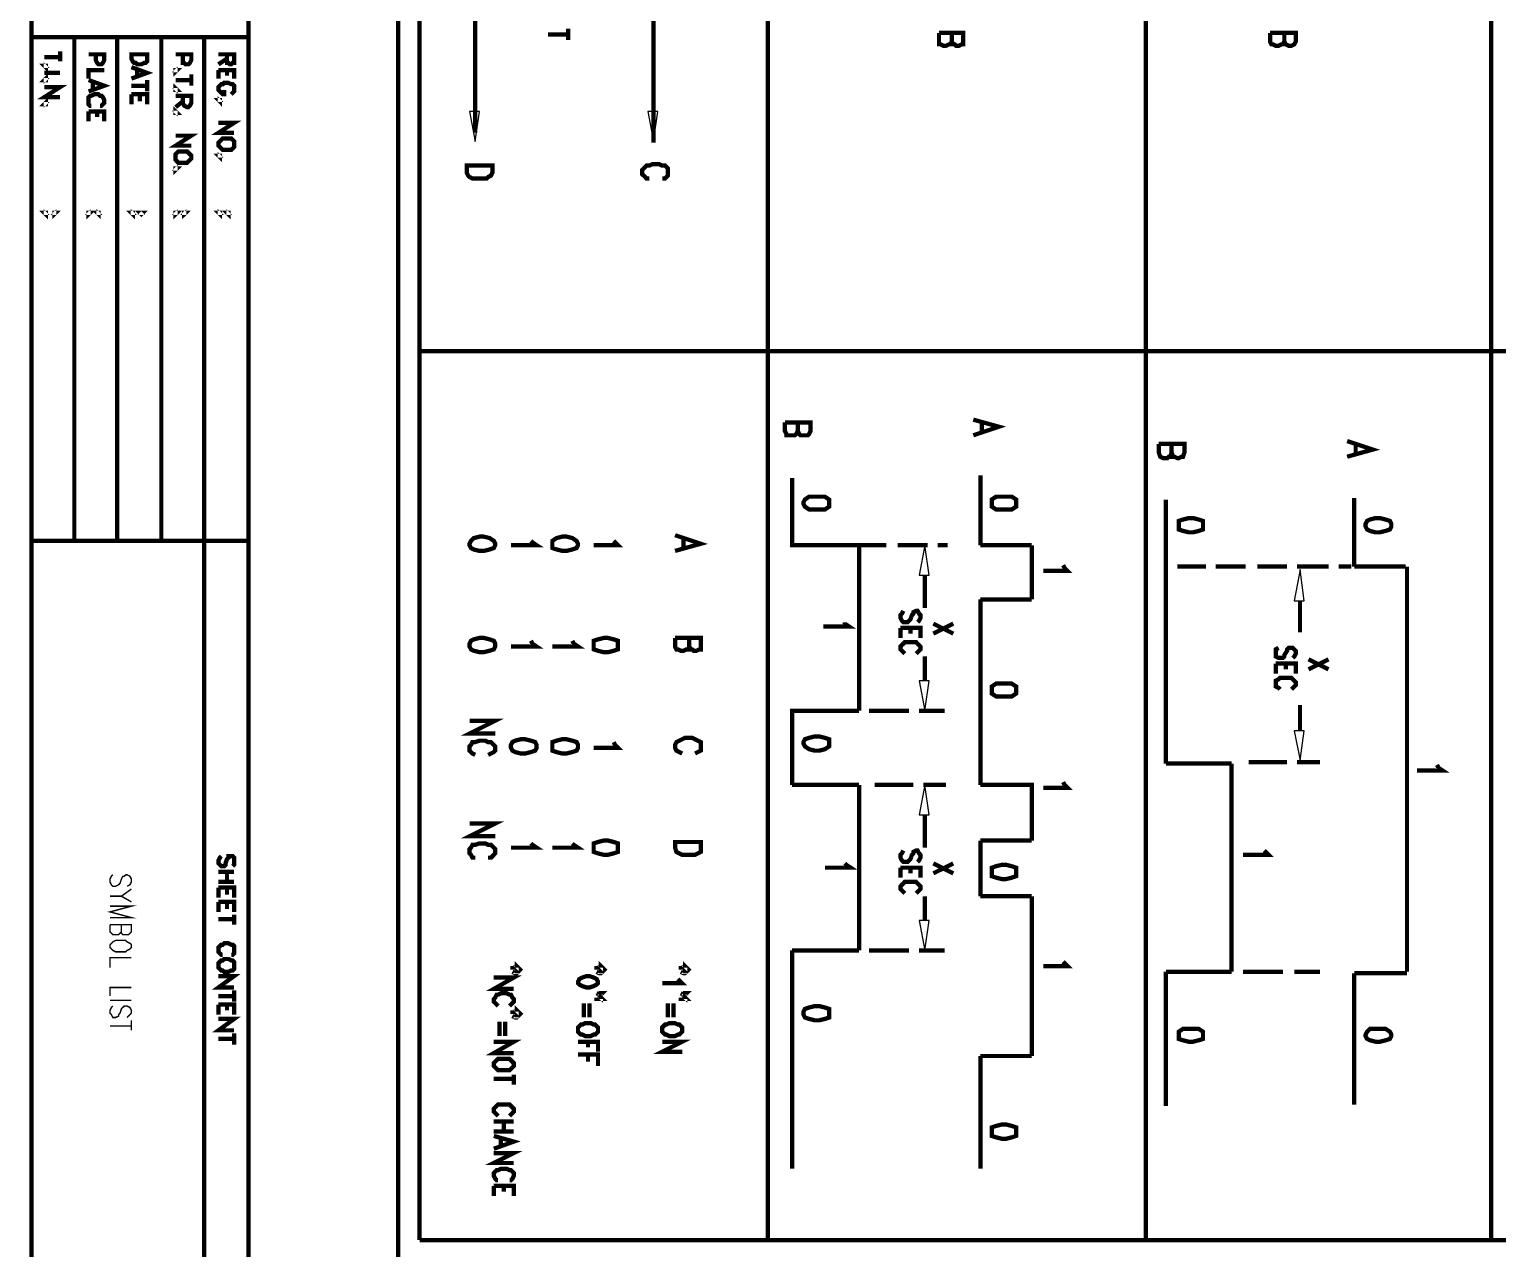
# Model space of a CAD drawing. Extents: x 0.7 to 7.6, y 0.2 to 11.5.
# Drawn here: x 0.685 to 4.115, y 6.77 to 9.618 of the extents above; entities that cross this region are included whole.
import ezdxf

# ---------------------------------------------------------------- set-up
doc = ezdxf.new("R2010")
doc.units = 0
doc.layers.get('0').update_dxf_attribs({"linetype": 'CONTINUOUS'})

msp = doc.modelspace()

# ---------------------------------------------------------------- linework, layer by layer
at = {"color": 0}
for points, const_width in [([(0.689996, 0.276693), (0.689996, 11.1467)], 0.009999), ([(1.19667, 0.276693), (1.19667, 11.1467)], 0.009999), ([(1.54665, 10.7533), (1.54665, 2.41997)], 0.009999), ([(1.59668, 10.7), (1.59668, 6.78999)], 0.009999), ([(2.41, 10.7), (2.41, 6.78999)], 0.009999), ([(3.29335, 10.7), (3.29335, 6.78999)], 0.009999), ([(4.09999, 10.7), (4.09999, 6.78999)], 0.009999), ([(2.14333, 9.96001), (2.14333, 9.35335)], 0.009999), ([(1.72667, 9.37668), (1.72667, 9.76335)], 0.009999), ([(0.689996, 9.59999), (1.19667, 9.59999)], 0.009999), ([(0.789985, 8.42333), (0.789985, 9.59999)], 0.009999), ([(0.889974, 8.42333), (0.889974, 9.59999)], 0.009999), ([(0.993326, 8.42333), (0.993326, 9.59999)], 0.009999), ([(1.09332, 8.42333), (1.09332, 9.59999)], 0.009999), ([(1.94336, 9.60667), (1.89665, 9.60667)], 0.009999), ([(1.94336, 9.62001), (1.94336, 9.59332)], 0.009999), ([(2.81, 9.61003), (2.86664, 9.61003), (2.86664, 9.59), (2.86664, 9.58333), (2.86333, 9.58333), (2.85667, 9.58003), (2.84999, 9.58003), (2.84668, 9.58333), (2.84332, 9.58333), (2.84, 9.59), (2.84, 9.61003)], 0.009999), ([(2.84, 9.59), (2.83664, 9.58333), (2.83333, 9.58333), (2.82667, 9.58003), (2.81999, 9.58003), (2.81332, 9.58333), (2.81, 9.58333), (2.81, 9.59), (2.81, 9.61003)], 0.009999), ([(3.58333, 9.61003), (3.64333, 9.61003), (3.64333, 9.59), (3.63997, 9.58333), (3.63336, 9.58003), (3.62668, 9.58003), (3.62001, 9.58333), (3.61664, 9.59), (3.61664, 9.61003)], 0.009999), ([(3.61664, 9.59), (3.61333, 9.58333), (3.61003, 9.58333), (3.60335, 9.58003), (3.59668, 9.58003), (3.59, 9.58333), (3.58664, 9.58333), (3.58333, 9.59), (3.58333, 9.61003)], 0.009999), ([(0.756674, 9.56668), (0.756674, 9.54335)], 0.009999), ([(0.756674, 9.55333), (0.719997, 9.55333)], 0.009999), ([(0.823351, 9.56), (0.860026, 9.56), (0.860026, 9.54665), (0.856662, 9.53999), (0.853353, 9.53668), (0.846679, 9.53668), (0.843317, 9.53999), (0.840007, 9.54665), (0.840007, 9.56)], 0.009999), ([(1.02669, 9.56), (1.06331, 9.56), (1.06331, 9.54665), (1.06, 9.53999), (1.05664, 9.53668), (1.05002, 9.53668), (1.04666, 9.53999), (1.04335, 9.53999), (1.04335, 9.54665), (1.04335, 9.56)], 0.009999), ([(1.12668, 9.56), (1.16336, 9.56), (1.16336, 9.54665), (1.16336, 9.53999), (1.15999, 9.53999), (1.15668, 9.53668), (1.15332, 9.53668), (1.15001, 9.53999), (1.14665, 9.53999), (1.14665, 9.54665), (1.14665, 9.56)], 0.009999), ([(1.14665, 9.55003), (1.12668, 9.53668)], 0.009999), ([(0.756674, 9.51665), (0.719997, 9.51665)], 0.009999), ([(0.860026, 9.52333), (0.823351, 9.52333), (0.823351, 9.50331)], 0.009999), ([(0.823351, 9.5), (0.860026, 9.48665), (0.823351, 9.47331)], 0.009999), ([(0.833333, 9.49669), (0.833333, 9.47667)], 0.009999), ([(0.92334, 9.53), (0.960015, 9.51665), (0.92334, 9.50331)], 0.009999), ([(0.936686, 9.52333), (0.936686, 9.50667)], 0.009999), ([(0.960015, 9.5), (0.960015, 9.47331)], 0.009999), ([(1.06331, 9.5), (1.02669, 9.5)], 0.009999), ([(1.06331, 9.51335), (1.06331, 9.48665)], 0.009999), ([(1.12668, 9.52333), (1.16336, 9.52333), (1.16336, 9.50331)], 0.009999), ([(1.12668, 9.52333), (1.12668, 9.50331)], 0.009999), ([(1.14665, 9.52333), (1.14665, 9.50999)], 0.009999), ([(0.719997, 9.48335), (0.756674, 9.48335), (0.719997, 9.46001), (0.756674, 9.46001)], 0.009999), ([(0.849989, 9.44), (0.853353, 9.44), (0.856662, 9.44336), (0.860026, 9.44667), (0.860026, 9.45335), (0.856662, 9.46001), (0.853353, 9.46332), (0.849989, 9.46332), (0.846679, 9.46669), (0.836643, 9.46669), (0.830024, 9.46332), (0.82666, 9.46332), (0.823351, 9.46001), (0.823351, 9.45335), (0.823351, 9.44667), (0.823351, 9.44336), (0.82666, 9.44), (0.830024, 9.44)], 0.009999), ([(0.960015, 9.48665), (0.92334, 9.48665)], 0.009999), ([(0.92334, 9.46669), (0.960015, 9.46669), (0.960015, 9.44336)], 0.009999), ([(0.92334, 9.46669), (0.92334, 9.44336)], 0.009999), ([(0.94336, 9.46669), (0.94336, 9.44997)], 0.009999), ([(1.02669, 9.46332), (1.06331, 9.46332), (1.06331, 9.44667), (1.06, 9.44), (1.05664, 9.43668), (1.05333, 9.43668), (1.04666, 9.44), (1.04335, 9.44667), (1.04335, 9.46332)], 0.009999), ([(1.15668, 9.46669), (1.15999, 9.47), (1.16336, 9.47331), (1.16336, 9.47667), (1.16336, 9.48335), (1.16336, 9.48665), (1.15999, 9.49001), (1.15668, 9.49001), (1.15001, 9.49333), (1.13997, 9.49333), (1.13666, 9.49001), (1.13336, 9.49001), (1.12999, 9.48665), (1.12668, 9.48335), (1.12668, 9.47667), (1.12999, 9.47331), (1.13336, 9.47), (1.13666, 9.46669), (1.13997, 9.46669), (1.13997, 9.47667)], 0.009999), ([(1.04335, 9.44997), (1.02669, 9.43668)], 0.009999), ([(0.823351, 9.42665), (0.860026, 9.42665), (0.860026, 9.40332)], 0.009999), ([(0.823351, 9.42665), (0.823351, 9.40332)], 0.009999), ([(0.843317, 9.42665), (0.843317, 9.41336)], 0.009999), ([(1.12668, 9.40001), (1.16336, 9.40001), (1.12668, 9.37668), (1.16336, 9.37668)], 0.009999), ([(1.02669, 9.37001), (1.06331, 9.37001), (1.02669, 9.34668), (1.06331, 9.34668)], 0.009999), ([(2.16336, 9.27001), (2.16997, 9.27001), (2.17665, 9.27669), (2.17665, 9.28), (2.17665, 9.28999), (2.17665, 9.29335), (2.16997, 9.30003), (2.16336, 9.30003), (2.15668, 9.30333), (2.13997, 9.30333), (2.13336, 9.30003), (2.12668, 9.30003), (2.12001, 9.29335), (2.11664, 9.28999), (2.11664, 9.28), (2.12001, 9.27669), (2.12668, 9.27001), (2.13336, 9.27001)], 0.009999), ([(7.16336, 8.86664), (1.59668, 8.86664)], 0.009999), ([(2.44997, 8.69997), (2.50999, 8.69997), (2.50999, 8.68001), (2.50667, 8.67333), (2.50331, 8.66997), (2.49669, 8.66997), (2.49001, 8.66997), (2.48665, 8.66997), (2.48335, 8.67333), (2.47999, 8.68001), (2.47999, 8.69997)], 0.009999), ([(2.47999, 8.68001), (2.47667, 8.67333), (2.47331, 8.66997), (2.47, 8.66997), (2.46001, 8.66997), (2.45335, 8.66997), (2.45335, 8.67333), (2.44997, 8.68001), (2.44997, 8.69997)], 0.009999), ([(2.88997, 8.70665), (2.94997, 8.69), (2.88997, 8.66997)], 0.009999), ([(2.91, 8.69997), (2.91, 8.67665)], 0.009999), ([(3.32335, 8.65001), (3.38336, 8.65001), (3.38336, 8.62999), (3.37999, 8.62001), (3.37668, 8.62001), (3.37001, 8.61664), (3.36664, 8.61664), (3.36003, 8.62001), (3.35667, 8.62001), (3.35335, 8.62999), (3.35335, 8.65001)], 0.009999), ([(3.35335, 8.62999), (3.34999, 8.62001), (3.34668, 8.62001), (3.34332, 8.61664), (3.33333, 8.61664), (3.32667, 8.62001), (3.32335, 8.62999), (3.32335, 8.65001)], 0.009999), ([(3.76335, 8.65668), (3.82335, 8.63667), (3.76335, 8.62001)], 0.009999), ([(3.78331, 8.65001), (3.78331, 8.62668)], 0.009999), ([(2.62332, 8.41336), (2.46669, 8.41336), (2.46669, 8.56999)], 0.009999), ([(2.90668, 8.57667), (2.90668, 8.41336)], 0.009999), ([(3.34, 8.52001), (3.34, 7.90332)], 0.009999), ([(3.78, 8.52333), (3.78, 8.36333)], 0.009999), ([(2.19336, 8.43668), (2.25331, 8.41667), (2.19336, 8.40001)], 0.009999), ([(0.689996, 8.42333), (1.19667, 8.42333)], 0.009999), ([(1.09332, 6.52333), (1.09332, 8.42333)], 0.009999), ([(1.85667, 8.42333), (1.86003, 8.41997), (1.87001, 8.41336), (1.81, 8.41336)], 0.009999), ([(2.05003, 8.42333), (2.05333, 8.41997), (2.06, 8.41336), (2.00331, 8.41336)], 0.009999), ([(2.21332, 8.43001), (2.21332, 8.40668)], 0.009999), ([(2.59332, 8.41336), (2.55664, 8.41336), (2.53331, 8.41336)], 0.009999), ([(2.68668, 8.41336), (2.65332, 8.41336), (2.61664, 8.41336)], 0.009999), ([(2.62332, 8.41336), (2.62332, 8.02669)], 0.009999), ([(2.78331, 8.41336), (2.74669, 8.41336), (2.71332, 8.41336)], 0.009999), ([(2.83003, 8.41336), (2.80664, 8.41336)], 0.009999), ([(2.90668, 8.41336), (3.02669, 8.41336)], 0.009999), ([(3.02669, 8.41336), (3.02669, 8.28668)], 0.009999), ([(3.09999, 8.36664), (3.10335, 8.36003), (3.11003, 8.35335), (3.05333, 8.35335)], 0.009999), ([(2.77669, 8.34332), (2.77669, 8.26665)], 0.009999), ([(3.43332, 8.36333), (3.39665, 8.36333), (3.36664, 8.36333)], 0.009999), ([(3.52669, 8.36333), (3.49333, 8.36333), (3.45665, 8.36333)], 0.009999), ([(3.62332, 8.36333), (3.58664, 8.36333), (3.55333, 8.36333)], 0.009999), ([(3.72, 8.36333), (3.68332, 8.36333), (3.64665, 8.36333)], 0.009999), ([(3.77333, 8.36333), (3.74333, 8.36333)], 0.009999), ([(3.78, 8.36333), (3.90001, 8.36333)], 0.009999), ([(3.90332, 8.36333), (3.90332, 7.41667)], 0.009999), ([(2.90668, 8.28668), (2.90668, 7.85335)], 0.009999), ([(3.02669, 8.28668), (2.90668, 8.28668)], 0.009999), ([(3.65332, 8.28331), (3.65332, 8.21001)], 0.009999), ([(2.59, 8.23335), (2.59, 8.22999), (2.59999, 8.22331), (2.53999, 8.22331)], 0.009999), ([(2.75999, 8.23335), (2.76335, 8.23665), (2.76665, 8.24333), (2.76665, 8.25), (2.76335, 8.25331), (2.75999, 8.25999), (2.75667, 8.25999), (2.75, 8.25667), (2.75, 8.25331), (2.74669, 8.25), (2.74333, 8.24001), (2.74001, 8.23665), (2.73665, 8.23335), (2.73335, 8.23335), (2.72667, 8.23335), (2.72331, 8.23665), (2.72, 8.24333), (2.72, 8.25), (2.72331, 8.25331), (2.72667, 8.25999)], 0.009999), ([(2.84332, 8.22999), (2.79665, 8.20665)], 0.009999), ([(2.84332, 8.20665), (2.79665, 8.22999)], 0.009999), ([(2.19336, 8.19667), (2.25331, 8.19667), (2.25331, 8.17665), (2.25331, 8.16997), (2.25, 8.16997), (2.24333, 8.16667), (2.23665, 8.16667), (2.23335, 8.16997), (2.22999, 8.16997), (2.22667, 8.17665), (2.22667, 8.19667)], 0.009999), ([(2.22667, 8.17665), (2.22331, 8.16997), (2.22, 8.16997), (2.21332, 8.16667), (2.20665, 8.16667), (2.19997, 8.16997), (2.19667, 8.16997), (2.19336, 8.17665), (2.19336, 8.19667)], 0.009999), ([(2.72, 8.22), (2.76665, 8.22), (2.76665, 8.19667)], 0.009999), ([(2.72, 8.22), (2.72, 8.19667)], 0.009999), ([(2.74333, 8.22), (2.74333, 8.20665)], 0.009999), ([(1.85667, 8.19), (1.86003, 8.18332), (1.87001, 8.17665), (1.81, 8.17665)], 0.009999), ([(1.95335, 8.19), (1.95665, 8.18332), (1.96669, 8.17665), (1.90668, 8.17665)], 0.009999), ([(2.75667, 8.16), (2.75999, 8.16336), (2.76335, 8.16667), (2.76665, 8.16997), (2.76665, 8.17665), (2.76335, 8.18001), (2.75999, 8.18332), (2.75667, 8.18668), (2.75, 8.18668), (2.73665, 8.18668), (2.72999, 8.18668), (2.72667, 8.18332), (2.72331, 8.18001), (2.72, 8.17665), (2.72, 8.16997), (2.72331, 8.16667), (2.72667, 8.16336), (2.72999, 8.16)], 0.009999), ([(3.63667, 8.15001), (3.63997, 8.15332), (3.64333, 8.16), (3.64333, 8.16667), (3.63997, 8.16997), (3.63667, 8.17333), (3.63336, 8.17333), (3.62668, 8.17333), (3.62332, 8.16997), (3.62332, 8.16667), (3.61664, 8.15668), (3.61664, 8.15332), (3.61333, 8.15001), (3.61003, 8.15001), (3.60335, 8.15001), (3.59668, 8.15332), (3.59668, 8.16), (3.59668, 8.16667), (3.59668, 8.16997), (3.60335, 8.17333)], 0.009999), ([(2.77669, 8.09668), (2.77669, 8.15332)], 0.009999), ([(3.59668, 8.13667), (3.64333, 8.13667), (3.64333, 8.11333)], 0.009999), ([(3.59668, 8.13667), (3.59668, 8.11333)], 0.009999), ([(3.62001, 8.13667), (3.62001, 8.12332)], 0.009999), ([(3.72, 8.14665), (3.67333, 8.12332)], 0.009999), ([(3.72, 8.12332), (3.67333, 8.14665)], 0.009999), ([(3.63336, 8.07667), (3.63667, 8.08003), (3.63997, 8.08333), (3.64333, 8.08664), (3.64333, 8.09332), (3.63997, 8.09668), (3.63667, 8.09999), (3.63336, 8.10335), (3.62332, 8.10335), (3.61333, 8.10335), (3.60667, 8.10335), (3.60335, 8.09999), (3.59668, 8.09668), (3.59668, 8.09332), (3.59668, 8.08664), (3.59668, 8.08333), (3.60335, 8.08003), (3.60667, 8.07667)], 0.009999), ([(2.46669, 7.85335), (2.46669, 8.02669), (2.62332, 8.02669)], 0.009999), ([(2.74001, 8.02669), (2.70665, 8.02669), (2.64665, 8.02669)], 0.009999), ([(2.82335, 8.02669), (2.76335, 8.02669)], 0.009999), ([(3.65332, 7.97999), (3.65332, 8.03999)], 0.009999), ([(1.71332, 8.00331), (1.77333, 8.00331), (1.71332, 7.97331), (1.77333, 7.97331)], 0.009999), ([(1.75667, 7.92333), (1.76335, 7.92665), (1.77001, 7.93001), (1.77333, 7.93332), (1.77333, 7.94336), (1.77001, 7.94667), (1.76335, 7.95335), (1.75667, 7.95335), (1.75, 7.95665), (1.73665, 7.95665), (1.72667, 7.95335), (1.72, 7.95335), (1.71669, 7.94667), (1.71332, 7.94336), (1.71332, 7.93332), (1.71669, 7.93001), (1.72, 7.92665), (1.72667, 7.92333)], 0.009999), ([(2.05003, 7.95335), (2.05333, 7.94667), (2.06, 7.94), (2.00331, 7.94)], 0.009999), ([(2.24001, 7.92665), (2.24669, 7.93001), (2.25331, 7.93332), (2.25331, 7.94), (2.25331, 7.94667), (2.25331, 7.95335), (2.24669, 7.95665), (2.24001, 7.96001), (2.23335, 7.96332), (2.21669, 7.96332), (2.21001, 7.96001), (2.20335, 7.95665), (2.19667, 7.95335), (2.19336, 7.94667), (2.19336, 7.94), (2.19667, 7.93332), (2.20335, 7.93001), (2.21001, 7.92665)], 0.009999), ([(3.34, 7.90332), (3.49333, 7.90332)], 0.009999), ([(3.49333, 7.90332), (3.49333, 7.41667)], 0.009999), ([(3.62332, 7.90668), (3.58664, 7.90668), (3.53331, 7.90668)], 0.009999), ([(3.69997, 7.90668), (3.64665, 7.90668)], 0.009999), ([(3.97331, 7.90001), (3.97667, 7.89333), (3.98665, 7.88667), (3.92665, 7.88667)], 0.009999), ([(2.62332, 7.85335), (2.46669, 7.85335)], 0.009999), ([(2.62332, 7.85335), (2.62332, 7.46669)], 0.009999), ([(2.75, 7.85335), (2.71332, 7.85335), (2.66, 7.85335)], 0.009999), ([(2.82667, 7.85335), (2.77333, 7.85335)], 0.009999), ([(3.02669, 7.72331), (3.02669, 7.85335), (2.90668, 7.85335)], 0.009999), ([(3.09999, 7.86003), (3.10335, 7.85335), (3.11003, 7.84668), (3.05333, 7.84668)], 0.009999), ([(2.77669, 7.78331), (2.77669, 7.70665)], 0.009999), ([(1.71332, 7.76335), (1.77333, 7.76335), (1.71332, 7.73335), (1.77333, 7.73335)], 0.009999), ([(1.75667, 7.68332), (1.76335, 7.68332), (1.77001, 7.69), (1.77333, 7.69336), (1.77333, 7.70335), (1.77001, 7.70665), (1.76335, 7.71332), (1.75667, 7.71332), (1.75, 7.71669), (1.73665, 7.71669), (1.72667, 7.71332), (1.72, 7.71332), (1.71669, 7.70665), (1.71332, 7.70335), (1.71332, 7.69336), (1.71669, 7.69), (1.72, 7.68332), (1.72667, 7.68332)], 0.009999), ([(1.85667, 7.71669), (1.86003, 7.71332), (1.87001, 7.70665), (1.81, 7.70665)], 0.009999), ([(1.95335, 7.71669), (1.95665, 7.71332), (1.96669, 7.70665), (1.90668, 7.70665)], 0.009999), ([(2.90668, 7.72331), (2.90668, 7.59332)], 0.009999), ([(3.02669, 7.72331), (2.90668, 7.72331)], 0.009999), ([(1.15999, 7.66336), (1.16336, 7.66667), (1.16336, 7.66997), (1.16336, 7.67665), (1.16336, 7.68332), (1.15999, 7.68668), (1.15668, 7.68668), (1.15001, 7.68668), (1.15001, 7.68332), (1.14665, 7.68001), (1.14334, 7.66997), (1.14334, 7.66667), (1.13997, 7.66336), (1.13666, 7.66336), (1.13336, 7.66336), (1.12999, 7.66667), (1.12668, 7.66997), (1.12668, 7.67665), (1.12999, 7.68332), (1.13336, 7.68668)], 0.009999), ([(2.75999, 7.67333), (2.76335, 7.67665), (2.76665, 7.68332), (2.76665, 7.69), (2.76335, 7.69336), (2.75999, 7.69997), (2.75667, 7.69997), (2.75, 7.69667), (2.75, 7.69336), (2.74669, 7.69), (2.74333, 7.68001), (2.74001, 7.67665), (2.73665, 7.67333), (2.73335, 7.67333), (2.72667, 7.67333), (2.72331, 7.67665), (2.72, 7.68332), (2.72, 7.69), (2.72331, 7.69336), (2.72667, 7.69997)], 0.009999), ([(3.56999, 7.69997), (3.57335, 7.69667), (3.58003, 7.69), (3.52001, 7.69)], 0.009999), ([(1.16336, 7.65001), (1.12668, 7.65001)], 0.009999), ([(1.14665, 7.65001), (1.14665, 7.62668)], 0.009999), ([(2.59, 7.66997), (2.59332, 7.66667), (2.60335, 7.66), (2.54335, 7.66)], 0.009999), ([(2.72, 7.66), (2.76665, 7.66), (2.76665, 7.63667)], 0.009999), ([(2.72, 7.66), (2.72, 7.63667)], 0.009999), ([(2.74333, 7.66), (2.74333, 7.64665)], 0.009999), ([(2.84332, 7.66997), (2.79665, 7.64665)], 0.009999), ([(2.84332, 7.64665), (2.79665, 7.66997)], 0.009999), ([(0.913357, 7.61664), (0.919976, 7.62001), (0.92334, 7.62668), (0.92334, 7.63336), (0.919976, 7.63997), (0.913357, 7.64333), (0.909993, 7.64333), (0.906685, 7.63997), (0.903321, 7.63997), (0.900011, 7.63336), (0.896647, 7.62332), (0.893337, 7.62001), (0.886664, 7.61664), (0.879992, 7.61664), (0.876682, 7.62001), (0.873318, 7.62668), (0.873318, 7.63336), (0.876682, 7.63997), (0.879992, 7.64333)], 0.003333), ([(1.16336, 7.62668), (1.12668, 7.62668)], 0.009999), ([(1.12668, 7.61333), (1.16336, 7.61333), (1.16336, 7.59)], 0.009999), ([(1.12668, 7.61333), (1.12668, 7.59)], 0.009999), ([(1.14665, 7.61333), (1.14665, 7.59668)], 0.009999), ([(2.75667, 7.59999), (2.75999, 7.60335), (2.76335, 7.60667), (2.76665, 7.61003), (2.76665, 7.61664), (2.76335, 7.62001), (2.75999, 7.62332), (2.75667, 7.62668), (2.75, 7.62668), (2.73665, 7.62668), (2.72999, 7.62668), (2.72667, 7.62332), (2.72331, 7.62001), (2.72, 7.61664), (2.72, 7.61003), (2.72331, 7.60667), (2.72667, 7.60335), (2.72999, 7.59999)], 0.009999), ([(0.92334, 7.61003), (0.900011, 7.59332), (0.873318, 7.59332)], 0.003333), ([(0.92334, 7.58003), (0.900011, 7.59332)], 0.003333), ([(1.12668, 7.58003), (1.16336, 7.58003), (1.16336, 7.55664)], 0.009999), ([(1.12668, 7.58003), (1.12668, 7.55664)], 0.009999), ([(1.14665, 7.58003), (1.14665, 7.56332)], 0.009999), ([(2.77669, 7.53668), (2.77669, 7.59332)], 0.009999), ([(3.02669, 7.59332), (2.90668, 7.59332)], 0.009999), ([(3.02669, 7.59332), (3.02669, 7.22)], 0.009999), ([(0.873318, 7.56999), (0.92334, 7.56999), (0.873318, 7.55664), (0.92334, 7.54335), (0.873318, 7.54335)], 0.003333), ([(1.16336, 7.55003), (1.16336, 7.52669)], 0.009999), ([(0.873318, 7.52669), (0.92334, 7.52669), (0.92334, 7.50999), (0.919976, 7.50667), (0.916667, 7.50331), (0.913357, 7.50331), (0.906685, 7.50331), (0.903321, 7.50331), (0.900011, 7.50667), (0.900011, 7.50999), (0.900011, 7.52669)], 0.003333), ([(0.900011, 7.50999), (0.896647, 7.50667), (0.893337, 7.50331), (0.889974, 7.50331), (0.883356, 7.50331), (0.879992, 7.50331), (0.876682, 7.50667), (0.873318, 7.50999), (0.873318, 7.52669)], 0.003333), ([(1.16336, 7.53999), (1.12668, 7.53999)], 0.009999), ([(1.15668, 7.45665), (1.15999, 7.45665), (1.16336, 7.46001), (1.16336, 7.46332), (1.16336, 7.47331), (1.16336, 7.47667), (1.15999, 7.47999), (1.15668, 7.47999), (1.15001, 7.48335), (1.13997, 7.48335), (1.13666, 7.47999), (1.13336, 7.47999), (1.12999, 7.47667), (1.12668, 7.47331), (1.12668, 7.46332), (1.12999, 7.46001), (1.13336, 7.45665), (1.13666, 7.45665)], 0.009999), ([(0.92334, 7.44997), (0.873318, 7.44997), (0.873318, 7.42665)], 0.003333), ([(2.46669, 7.46669), (2.46669, 6.95665)], 0.009999), ([(2.62332, 7.46669), (2.46669, 7.46669)], 0.009999), ([(2.74001, 7.46669), (2.70665, 7.46669), (2.64665, 7.46669)], 0.009999), ([(2.82335, 7.46669), (2.76335, 7.46669)], 0.009999), ([(3.09999, 7.44), (3.10335, 7.43668), (3.11003, 7.43001), (3.05333, 7.43001)], 0.009999), ([(1.12668, 7.40668), (1.16336, 7.40668), (1.12668, 7.37999), (1.16336, 7.37999)], 0.009999), ([(1.82335, 7.42665), (1.82335, 7.43001), (1.82667, 7.42665), (1.82335, 7.42665), (1.81999, 7.42665), (1.81332, 7.42665), (1.81332, 7.43001)], 0.009999), ([(1.82335, 7.41336), (1.82335, 7.41667), (1.82667, 7.41667), (1.82335, 7.41336), (1.81999, 7.41336), (1.81332, 7.41667)], 0.009999), ([(2.02001, 7.42665), (2.02001, 7.43001), (2.02333, 7.42665), (2.02001, 7.42665), (2.01665, 7.42665), (2.00999, 7.42665), (2.00999, 7.43001)], 0.009999), ([(2.02001, 7.41336), (2.02001, 7.41667), (2.02333, 7.41667), (2.02001, 7.41336), (2.01665, 7.41336), (2.00999, 7.41667)], 0.009999), ([(2.21669, 7.42665), (2.21669, 7.43001), (2.22, 7.42665), (2.21669, 7.42665), (2.21332, 7.42665), (2.20665, 7.42665), (2.20665, 7.43001)], 0.009999), ([(2.21669, 7.41336), (2.21669, 7.41667), (2.22, 7.41667), (2.21669, 7.41336), (2.21332, 7.41336), (2.20665, 7.41667)], 0.009999), ([(3.34, 7.41667), (3.34, 7.10335)], 0.009999), ([(3.49333, 7.41667), (3.34, 7.41667)], 0.009999), ([(3.61333, 7.41667), (3.58003, 7.41667), (3.52001, 7.41667)], 0.009999), ([(3.69997, 7.41667), (3.63997, 7.41667)], 0.009999), ([(3.78, 7.41336), (3.78, 7.10667)], 0.009999), ([(3.90332, 7.41336), (3.78, 7.41336)], 0.009999), ([(0.92334, 7.37999), (0.873318, 7.37999), (0.873318, 7.36003)], 0.003333), ([(1.16336, 7.37332), (1.16336, 7.34668)], 0.009999), ([(1.77001, 7.40332), (1.81668, 7.40332), (1.77001, 7.37668), (1.81668, 7.37668)], 0.009999), ([(2.19997, 7.40001), (2.20335, 7.39665), (2.21001, 7.38997), (2.16336, 7.38997)], 0.009999), ([(0.92334, 7.34999), (0.873318, 7.34999)], 0.003333), ([(1.16336, 7.36003), (1.12668, 7.36003)], 0.009999), ([(1.12668, 7.34), (1.16336, 7.34), (1.16336, 7.31668)], 0.009999), ([(1.12668, 7.34), (1.12668, 7.31668)], 0.009999), ([(1.14665, 7.34), (1.14665, 7.32667)], 0.009999), ([(1.80664, 7.33664), (1.81, 7.34), (1.81332, 7.34332), (1.81668, 7.34668), (1.81668, 7.35335), (1.81332, 7.35667), (1.81, 7.36333), (1.80664, 7.36333), (1.80003, 7.36664), (1.78668, 7.36664), (1.78, 7.36333), (1.77669, 7.36333), (1.77333, 7.35667), (1.77001, 7.35335), (1.77001, 7.34668), (1.77333, 7.34332), (1.77669, 7.34), (1.78, 7.33664)], 0.009999), ([(1.97999, 7.34332), (1.97999, 7.31)], 0.009999), ([(1.99333, 7.34332), (1.99333, 7.31)], 0.009999), ([(2.02001, 7.36333), (2.02001, 7.36664), (2.02333, 7.36664), (2.02001, 7.36333), (2.01665, 7.36333), (2.00999, 7.36664)], 0.009999), ([(2.02001, 7.35335), (2.02001, 7.35667), (2.02333, 7.35335), (2.02001, 7.35335), (2.01665, 7.35335), (2.00999, 7.35335), (2.00999, 7.35667)], 0.009999), ([(2.17665, 7.34332), (2.17665, 7.31)], 0.009999), ([(2.19, 7.34332), (2.19, 7.31)], 0.009999), ([(2.21669, 7.36333), (2.21669, 7.36664), (2.22, 7.36664), (2.21669, 7.36333), (2.21332, 7.36333), (2.20665, 7.36664)], 0.009999), ([(2.21669, 7.35335), (2.21669, 7.35667), (2.22, 7.35335), (2.21669, 7.35335), (2.21332, 7.35335), (2.20665, 7.35335), (2.20665, 7.35667)], 0.009999), ([(0.913357, 7.31), (0.919976, 7.31668), (0.92334, 7.31999), (0.92334, 7.32667), (0.919976, 7.33333), (0.913357, 7.33664), (0.909993, 7.33664), (0.906685, 7.33664), (0.903321, 7.33333), (0.900011, 7.33003), (0.896647, 7.31999), (0.893337, 7.31668), (0.893337, 7.31332), (0.886664, 7.31), (0.879992, 7.31), (0.876682, 7.31668), (0.873318, 7.31999), (0.873318, 7.32667), (0.876682, 7.33333), (0.879992, 7.33664)], 0.003333), ([(1.12668, 7.30664), (1.16336, 7.30664), (1.12668, 7.28), (1.16336, 7.28)], 0.009999), ([(1.82335, 7.32335), (1.82335, 7.32667), (1.82667, 7.32335), (1.82335, 7.32335), (1.81999, 7.32335), (1.81332, 7.32335), (1.81332, 7.32667)], 0.009999), ([(1.82335, 7.31), (1.82335, 7.31332), (1.82667, 7.31332), (1.82335, 7.31), (1.81999, 7.31), (1.81332, 7.31332)], 0.009999), ([(0.92334, 7.28999), (0.873318, 7.28999)], 0.003333), ([(0.92334, 7.30333), (0.92334, 7.28)], 0.003333), ([(1.16336, 7.27333), (1.16336, 7.24669)], 0.009999), ([(1.78331, 7.30003), (1.78331, 7.26665)], 0.009999), ([(1.79665, 7.30003), (1.79665, 7.26665)], 0.009999), ([(1.16336, 7.25999), (1.12668, 7.25999)], 0.009999), ([(1.77001, 7.25331), (1.81668, 7.25331), (1.77001, 7.22667), (1.81668, 7.22667)], 0.009999), ([(1.96669, 7.25331), (2.01335, 7.25331), (2.01335, 7.22999)], 0.009999), ([(1.99001, 7.25331), (1.99001, 7.24001)], 0.009999), ([(2.16336, 7.25331), (2.21001, 7.25331), (2.16336, 7.22999), (2.21001, 7.22999)], 0.009999), ([(1.96669, 7.22331), (2.01335, 7.22331), (2.01335, 7.19667)], 0.009999), ([(1.99001, 7.22331), (1.99001, 7.20665)], 0.009999), ([(2.90668, 7.22), (2.90668, 6.95665)], 0.009999), ([(3.02669, 7.22), (2.90668, 7.22)], 0.009999), ([(1.81668, 7.16667), (1.77001, 7.16667)], 0.009999), ([(1.81668, 7.17665), (1.81668, 7.15332)], 0.009999), ([(1.80664, 7.08003), (1.81, 7.08333), (1.81332, 7.08664), (1.81668, 7.09), (1.81668, 7.09668), (1.81332, 7.09999), (1.81, 7.10335), (1.80664, 7.10667), (1.80003, 7.10667), (1.78668, 7.10667), (1.78, 7.10667), (1.77669, 7.10335), (1.77333, 7.09999), (1.77001, 7.09668), (1.77001, 7.09), (1.77333, 7.08664), (1.77669, 7.08333), (1.78, 7.08003)], 0.009999), ([(1.81668, 7.06668), (1.77001, 7.06668)], 0.009999), ([(1.79335, 7.06668), (1.79335, 7.04335)], 0.009999), ([(1.81668, 7.04335), (1.77001, 7.04335)], 0.009999), ([(1.77001, 7.03331), (1.81668, 7.02001), (1.77001, 7.00331)], 0.009999), ([(1.78668, 7.02669), (1.78668, 7.00999)], 0.009999), ([(1.77001, 6.99333), (1.81668, 6.99333), (1.77001, 6.97), (1.81668, 6.97)], 0.009999), ([(1.80664, 6.93001), (1.81, 6.93001), (1.81332, 6.93332), (1.81668, 6.94), (1.81668, 6.94667), (1.81332, 6.94997), (1.81, 6.95335), (1.80664, 6.95335), (1.80003, 6.95665), (1.78668, 6.95665), (1.78, 6.95335), (1.77669, 6.95335), (1.77333, 6.94997), (1.77001, 6.94667), (1.77001, 6.94), (1.77333, 6.93332), (1.77669, 6.93001), (1.78, 6.93001)], 0.009999), ([(1.77001, 6.91667), (1.81668, 6.91667), (1.81668, 6.89333)], 0.009999), ([(1.77001, 6.91667), (1.77001, 6.89333)], 0.009999), ([(1.79335, 6.91667), (1.79335, 6.90332)], 0.009999), ([(7.17333, 6.78999), (1.59668, 6.78999)], 0.009999)]:
    msp.add_lwpolyline(points, dxfattribs=dict(at, const_width=const_width))
for points, const_width in [([(0.723307, 9.53331), (0.719997, 9.53331), (0.723307, 9.53), (0.723307, 9.53331)], 0.009999), ([(0.92334, 9.56), (0.960015, 9.56), (0.960015, 9.55003), (0.960015, 9.54335), (0.956651, 9.53999), (0.953342, 9.53999), (0.946669, 9.53668), (0.936686, 9.53668), (0.933322, 9.53999), (0.930012, 9.53999), (0.92665, 9.54335), (0.92334, 9.55003), (0.92334, 9.56)], 0.009999), ([(0.723307, 9.5), (0.723307, 9.50331), (0.719997, 9.5), (0.723307, 9.5)], 0.009999), ([(1.03, 9.52333), (1.02669, 9.52333), (1.02669, 9.52001), (1.03, 9.52333)], 0.009999), ([(1.03, 9.47667), (1.02669, 9.47999), (1.02669, 9.47667), (1.03, 9.47667)], 0.009999), ([(0.723307, 9.44336), (0.723307, 9.44667), (0.719997, 9.44336), (0.723307, 9.44336)], 0.009999), ([(1.03, 9.42333), (1.02669, 9.42665), (1.02669, 9.42333), (1.03, 9.42333)], 0.009999), ([(1.12999, 9.45335), (1.12668, 9.45335), (1.12999, 9.44997), (1.12999, 9.45335)], 0.009999), ([(1.16336, 9.35335), (1.16336, 9.35667), (1.15999, 9.36003), (1.15668, 9.36333), (1.15001, 9.36333), (1.13997, 9.36333), (1.13666, 9.36333), (1.13336, 9.36003), (1.12999, 9.35667), (1.12668, 9.35335), (1.12668, 9.34668), (1.12999, 9.34332), (1.13336, 9.34), (1.13666, 9.33664), (1.13997, 9.33664), (1.15001, 9.33664), (1.15668, 9.33664), (1.15999, 9.34), (1.16336, 9.34332), (1.16336, 9.34668), (1.16336, 9.35335)], 0.009999), ([(1.06331, 9.32335), (1.06, 9.32667), (1.05664, 9.33003), (1.05333, 9.33333), (1.04666, 9.33333), (1.03998, 9.33333), (1.03331, 9.33333), (1.03, 9.33003), (1.02669, 9.32667), (1.02669, 9.32335), (1.02669, 9.31668), (1.02669, 9.31332), (1.03, 9.31), (1.03331, 9.30664), (1.03998, 9.30664), (1.04666, 9.30664), (1.05333, 9.30664), (1.05664, 9.31), (1.06, 9.31332), (1.06331, 9.31668), (1.06331, 9.32335)], 0.009999), ([(1.12999, 9.32335), (1.12668, 9.32335), (1.12999, 9.31999), (1.12999, 9.32335)], 0.009999), ([(1.03, 9.29335), (1.02669, 9.29335), (1.02669, 9.28999), (1.03, 9.29335)], 0.009999), ([(1.70665, 9.30003), (1.76665, 9.30003), (1.76665, 9.28331), (1.76335, 9.27669), (1.75667, 9.27333), (1.75331, 9.27001), (1.74333, 9.27001), (1.72999, 9.27001), (1.72, 9.27001), (1.71332, 9.27333), (1.71001, 9.27669), (1.70665, 9.28331), (1.70665, 9.30003)], 0.009999), ([(0.723307, 9.19), (0.719997, 9.19), (0.723307, 9.18668), (0.723307, 9.19)], 0.009999), ([(0.74669, 9.19), (0.743326, 9.19), (0.743326, 9.18668), (0.74669, 9.19)], 0.009999), ([(0.82666, 9.19), (0.823351, 9.19), (0.823351, 9.18668), (0.82666, 9.19)], 0.009999), ([(0.846679, 9.19), (0.843317, 9.19), (0.846679, 9.18668), (0.846679, 9.19)], 0.009999), ([(0.92665, 9.19), (0.92334, 9.19), (0.92665, 9.18668), (0.92665, 9.19)], 0.009999), ([(0.949978, 9.19), (0.946669, 9.19), (0.94336, 9.19), (0.946669, 9.18668), (0.949978, 9.19)], 0.009999), ([(1.03, 9.19), (1.02669, 9.19), (1.02669, 9.18668), (1.03, 9.19)], 0.009999), ([(1.05002, 9.19), (1.04666, 9.19), (1.04666, 9.18668), (1.05002, 9.19)], 0.009999), ([(1.12999, 9.19), (1.12668, 9.19), (1.12999, 9.18668), (1.12999, 9.19)], 0.009999), ([(1.15001, 9.19), (1.14665, 9.19), (1.15001, 9.18668), (1.15001, 9.19)], 0.009999), ([(2.55333, 8.51335), (2.55333, 8.52001), (2.54335, 8.52669), (2.53, 8.52669), (2.52001, 8.52669), (2.50667, 8.52669), (2.49669, 8.52001), (2.49333, 8.51335), (2.49333, 8.50999), (2.49669, 8.50331), (2.50667, 8.49669), (2.52001, 8.49669), (2.53, 8.49669), (2.54335, 8.49669), (2.55333, 8.50331), (2.55333, 8.50999), (2.55333, 8.51335)], 0.009999), ([(2.99001, 8.51335), (2.99001, 8.52001), (2.97999, 8.52669), (2.96669, 8.52669), (2.95665, 8.52669), (2.94336, 8.52669), (2.93332, 8.52001), (2.93332, 8.51335), (2.93332, 8.50999), (2.93332, 8.50331), (2.94336, 8.49669), (2.95665, 8.49669), (2.96669, 8.49669), (2.97999, 8.49669), (2.99001, 8.50331), (2.99001, 8.50999), (2.99001, 8.51335)], 0.009999), ([(3.42665, 8.46332), (3.42665, 8.47), (3.41667, 8.47331), (3.40332, 8.47667), (3.39333, 8.47667), (3.37999, 8.47331), (3.37001, 8.47), (3.37001, 8.46332), (3.37001, 8.45665), (3.37001, 8.44997), (3.37999, 8.44667), (3.39333, 8.44336), (3.40332, 8.44336), (3.41667, 8.44667), (3.42665, 8.44997), (3.42665, 8.45665), (3.42665, 8.46332)], 0.009999), ([(3.86664, 8.46332), (3.86333, 8.47), (3.85335, 8.47331), (3.84, 8.47667), (3.83003, 8.47667), (3.81668, 8.47331), (3.81, 8.47), (3.80664, 8.46332), (3.80664, 8.45665), (3.81, 8.44997), (3.81668, 8.44667), (3.83003, 8.44336), (3.84, 8.44336), (3.85335, 8.44667), (3.86333, 8.44997), (3.86664, 8.45665), (3.86664, 8.46332)], 0.009999), ([(1.77333, 8.41667), (1.77001, 8.42333), (1.75999, 8.43001), (1.74669, 8.43332), (1.73665, 8.43332), (1.72331, 8.43001), (1.71669, 8.42333), (1.71332, 8.41667), (1.71332, 8.41336), (1.71669, 8.40668), (1.72331, 8.40332), (1.73665, 8.40001), (1.74669, 8.40001), (1.75999, 8.40332), (1.77001, 8.40668), (1.77333, 8.41336), (1.77333, 8.41667)], 0.009999), ([(1.96669, 8.41667), (1.96332, 8.42333), (1.95335, 8.43001), (1.94, 8.43332), (1.93001, 8.43332), (1.91667, 8.43001), (1.90668, 8.42333), (1.90668, 8.41667), (1.90668, 8.41336), (1.90668, 8.40668), (1.91667, 8.40332), (1.93001, 8.40001), (1.94, 8.40001), (1.95335, 8.40332), (1.96332, 8.40668), (1.96669, 8.41336), (1.96669, 8.41667)], 0.009999), ([(1.77333, 8.18332), (1.77001, 8.19), (1.75999, 8.19336), (1.74669, 8.19667), (1.73665, 8.19667), (1.72331, 8.19336), (1.71669, 8.19), (1.71332, 8.18332), (1.71332, 8.17665), (1.71669, 8.16997), (1.72331, 8.16667), (1.73665, 8.16336), (1.74669, 8.16336), (1.75999, 8.16667), (1.77001, 8.16997), (1.77333, 8.17665), (1.77333, 8.18332)], 0.009999), ([(2.06, 8.18332), (2.06, 8.19), (2.05003, 8.19336), (2.03668, 8.19667), (2.02669, 8.19667), (2.01335, 8.19336), (2.00331, 8.19), (2.00331, 8.18332), (2.00331, 8.17665), (2.00331, 8.16997), (2.01335, 8.16667), (2.02669, 8.16336), (2.03668, 8.16336), (2.05003, 8.16667), (2.06, 8.16997), (2.06, 8.17665), (2.06, 8.18332)], 0.009999), ([(2.99001, 8.07667), (2.99001, 8.08333), (2.97999, 8.09), (2.96669, 8.09), (2.95665, 8.09), (2.94336, 8.09), (2.93332, 8.08333), (2.93332, 8.07667), (2.93332, 8.07335), (2.93332, 8.06668), (2.94336, 8.06), (2.95665, 8.06), (2.96669, 8.06), (2.97999, 8.06), (2.99001, 8.06668), (2.99001, 8.07335), (2.99001, 8.07667)], 0.009999), ([(1.87001, 7.94667), (1.86664, 7.95335), (1.85667, 7.95665), (1.84332, 7.96001), (1.83333, 7.96001), (1.81999, 7.95665), (1.81332, 7.95335), (1.81, 7.94667), (1.81, 7.94), (1.81332, 7.93332), (1.81999, 7.93001), (1.83333, 7.92665), (1.84332, 7.92665), (1.85667, 7.93001), (1.86664, 7.93332), (1.87001, 7.94), (1.87001, 7.94667)], 0.009999), ([(1.96669, 7.94667), (1.96332, 7.95335), (1.95335, 7.95665), (1.94, 7.96001), (1.93001, 7.96001), (1.91667, 7.95665), (1.90668, 7.95335), (1.90668, 7.94667), (1.90668, 7.94), (1.90668, 7.93332), (1.91667, 7.93001), (1.93001, 7.92665), (1.94, 7.92665), (1.95335, 7.93001), (1.96332, 7.93332), (1.96669, 7.94), (1.96669, 7.94667)], 0.009999), ([(2.55333, 7.95335), (2.55333, 7.96001), (2.54335, 7.96332), (2.53, 7.96669), (2.52001, 7.96669), (2.50667, 7.96332), (2.49669, 7.96001), (2.49333, 7.95335), (2.49333, 7.94997), (2.49669, 7.94336), (2.50667, 7.93668), (2.52001, 7.93332), (2.53, 7.93332), (2.54335, 7.93668), (2.55333, 7.94336), (2.55333, 7.94997), (2.55333, 7.95335)], 0.009999), ([(2.06, 7.71001), (2.06, 7.71669), (2.05003, 7.72), (2.03668, 7.72331), (2.02669, 7.72331), (2.01335, 7.72), (2.00331, 7.71669), (2.00331, 7.71001), (2.00331, 7.70665), (2.00331, 7.69667), (2.01335, 7.69336), (2.02669, 7.69), (2.03668, 7.69), (2.05003, 7.69336), (2.06, 7.69667), (2.06, 7.70665), (2.06, 7.71001)], 0.009999), ([(2.19336, 7.72), (2.25331, 7.72), (2.25331, 7.70665), (2.25331, 7.69667), (2.24669, 7.69336), (2.24001, 7.69), (2.23335, 7.69), (2.21669, 7.69), (2.21001, 7.69), (2.20335, 7.69336), (2.19667, 7.69667), (2.19336, 7.70665), (2.19336, 7.72)], 0.009999), ([(2.99001, 7.65332), (2.99001, 7.66), (2.97999, 7.66336), (2.96669, 7.66667), (2.95665, 7.66667), (2.94336, 7.66336), (2.93332, 7.66), (2.93332, 7.65332), (2.93332, 7.65001), (2.93332, 7.63997), (2.94336, 7.63667), (2.95665, 7.63336), (2.96669, 7.63336), (2.97999, 7.63667), (2.99001, 7.63997), (2.99001, 7.65001), (2.99001, 7.65332)], 0.009999), ([(0.92334, 7.47999), (0.919976, 7.48335), (0.913357, 7.48665), (0.909993, 7.49001), (0.903321, 7.49001), (0.893337, 7.49001), (0.886664, 7.49001), (0.879992, 7.48665), (0.876682, 7.48335), (0.873318, 7.47999), (0.873318, 7.47331), (0.876682, 7.47), (0.879992, 7.46669), (0.886664, 7.46332), (0.893337, 7.46332), (0.903321, 7.46332), (0.909993, 7.46332), (0.913357, 7.46669), (0.919976, 7.47), (0.92334, 7.47331), (0.92334, 7.47999)], 0.003333), ([(1.16336, 7.43668), (1.16336, 7.44), (1.15999, 7.44336), (1.15668, 7.44336), (1.15001, 7.44667), (1.13997, 7.44667), (1.13666, 7.44336), (1.13336, 7.44336), (1.12999, 7.44), (1.12668, 7.43668), (1.12668, 7.42665), (1.12999, 7.42333), (1.13336, 7.41997), (1.13666, 7.41997), (1.13997, 7.41667), (1.15001, 7.41667), (1.15668, 7.41997), (1.15999, 7.41997), (1.16336, 7.42333), (1.16336, 7.42665), (1.16336, 7.43668)], 0.009999), ([(2.01335, 7.39333), (2.00999, 7.40001), (2.00331, 7.40332), (1.99333, 7.40668), (1.98665, 7.40668), (1.97667, 7.40332), (1.97, 7.40001), (1.96669, 7.39333), (1.96669, 7.38997), (1.97, 7.38667), (1.97667, 7.38336), (1.98665, 7.37999), (1.99333, 7.37999), (2.00331, 7.38336), (2.00999, 7.38667), (2.01335, 7.38997), (2.01335, 7.39333)], 0.009999), ([(2.55333, 7.32335), (2.55333, 7.33003), (2.54335, 7.33333), (2.53, 7.33664), (2.52001, 7.33664), (2.50667, 7.33333), (2.49669, 7.33003), (2.49333, 7.32335), (2.49333, 7.31668), (2.49669, 7.31), (2.50667, 7.30664), (2.52001, 7.30333), (2.53, 7.30333), (2.54335, 7.30664), (2.55333, 7.31), (2.55333, 7.31668), (2.55333, 7.32335)], 0.009999), ([(2.01335, 7.28668), (2.00999, 7.28999), (2.00667, 7.29335), (2.00331, 7.29335), (1.99669, 7.29665), (1.98335, 7.29665), (1.97667, 7.29335), (1.97331, 7.29335), (1.97, 7.28999), (1.96669, 7.28668), (1.96669, 7.27669), (1.97, 7.27333), (1.97331, 7.27001), (1.97667, 7.27001), (1.98335, 7.26665), (1.99669, 7.26665), (2.00331, 7.27001), (2.00667, 7.27001), (2.00999, 7.27333), (2.01335, 7.27669), (2.01335, 7.28668)], 0.009999), ([(2.21001, 7.28668), (2.20665, 7.28999), (2.20335, 7.29335), (2.19997, 7.29335), (2.19336, 7.29665), (2.18001, 7.29665), (2.17333, 7.29335), (2.16997, 7.29335), (2.16667, 7.28999), (2.16336, 7.28668), (2.16336, 7.27669), (2.16667, 7.27333), (2.16997, 7.27001), (2.17333, 7.27001), (2.18001, 7.26665), (2.19336, 7.26665), (2.19997, 7.27001), (2.20335, 7.27001), (2.20665, 7.27333), (2.21001, 7.27669), (2.21001, 7.28668)], 0.009999), ([(3.42665, 7.27001), (3.42665, 7.27669), (3.41667, 7.28331), (3.40332, 7.28331), (3.39333, 7.28331), (3.37999, 7.28331), (3.37001, 7.27669), (3.37001, 7.27001), (3.37001, 7.26665), (3.37001, 7.25999), (3.37999, 7.25667), (3.39333, 7.25331), (3.40332, 7.25331), (3.41667, 7.25667), (3.42665, 7.25999), (3.42665, 7.26665), (3.42665, 7.27001)], 0.009999), ([(3.86664, 7.27001), (3.86333, 7.27669), (3.85335, 7.28331), (3.84, 7.28331), (3.83003, 7.28331), (3.81668, 7.28331), (3.81, 7.27669), (3.80664, 7.27001), (3.80664, 7.26665), (3.81, 7.25999), (3.81668, 7.25667), (3.83003, 7.25331), (3.84, 7.25331), (3.85335, 7.25667), (3.86333, 7.25999), (3.86664, 7.26665), (3.86664, 7.27001)], 0.009999), ([(1.81668, 7.20335), (1.81332, 7.20665), (1.81, 7.21001), (1.80664, 7.21332), (1.80003, 7.21332), (1.78668, 7.21332), (1.78, 7.21332), (1.77669, 7.21001), (1.77333, 7.20665), (1.77001, 7.20335), (1.77001, 7.19667), (1.77333, 7.19336), (1.77669, 7.19), (1.78, 7.18668), (1.78668, 7.18668), (1.80003, 7.18668), (1.80664, 7.18668), (1.81, 7.19), (1.81332, 7.19336), (1.81668, 7.19667), (1.81668, 7.20335)], 0.009999), ([(2.99001, 7.04335), (2.99001, 7.05333), (2.97999, 7.05664), (2.96669, 7.06), (2.95665, 7.06), (2.94336, 7.05664), (2.93332, 7.05333), (2.93332, 7.04335), (2.93332, 7.03999), (2.93332, 7.03331), (2.94336, 7.03), (2.95665, 7.02669), (2.96669, 7.02669), (2.97999, 7.03), (2.99001, 7.03331), (2.99001, 7.03999), (2.99001, 7.04335)], 0.009999)]:
    msp.add_lwpolyline(points, close=True, dxfattribs=dict(at, const_width=const_width))
for points in [[(1.73665, 9.42665), (1.71332, 9.42665), (1.72667, 9.35667), (1.73665, 9.42665)], [(2.15332, 9.42665), (2.12999, 9.42665), (2.14333, 9.35667), (2.15332, 9.42665)], [(2.76335, 8.34332), (2.78668, 8.34332), (2.77669, 8.41336), (2.76335, 8.34332)], [(3.63997, 8.28331), (3.66336, 8.28331), (3.65332, 8.35667), (3.63997, 8.28331)], [(2.78668, 8.09668), (2.76335, 8.09668), (2.77669, 8.02669), (2.78668, 8.09668)], [(3.66336, 7.97999), (3.63997, 7.97999), (3.65332, 7.91), (3.66336, 7.97999)], [(2.76335, 7.78331), (2.78668, 7.78331), (2.77669, 7.85335), (2.76335, 7.78331)], [(2.78668, 7.53668), (2.76335, 7.53668), (2.77669, 7.46669), (2.78668, 7.53668)]]:
    msp.add_lwpolyline(points, close=True, dxfattribs=at)

doc.saveas('drawing.dxf')
